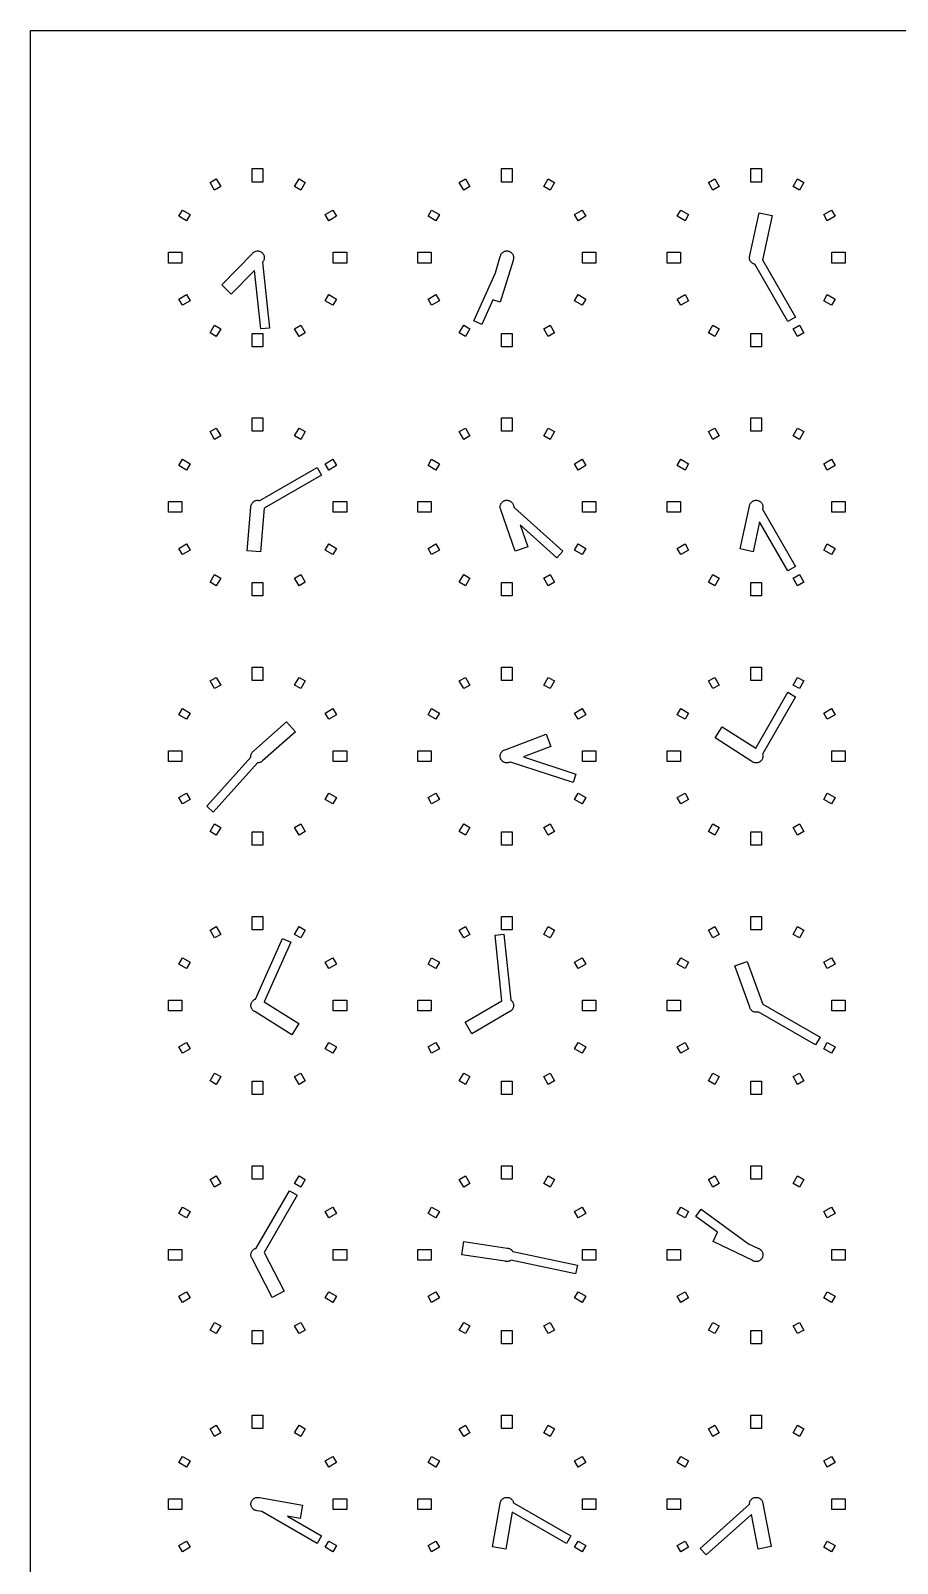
# Model space of a CAD drawing. Header units: millimetres. Extents: x -8 to 856, y -8 to 688.
# Drawn here: x -7.5 to 89.9, y 515.3 to 687.5 of the extents above; entities that cross this region are included whole.
import ezdxf

# ---------------------------------------------------------------- set-up
doc = ezdxf.new("R2010")
doc.units = ezdxf.units.MM

msp = doc.modelspace()

# ---------------------------------------------------------------- linework, layer by layer
for points in [[(-7.5, -7.5), (-7.5, 687.5), (855.5, 687.5), (855.5, -7.5)], [(18.6, 670.5), (17.4, 670.5), (17.4, 672), (18.6, 672), (18.6, 670.5)], [(46.6, 670.5), (45.4, 670.5), (45.4, 672), (46.6, 672), (46.6, 670.5)], [(74.6, 670.5), (73.4, 670.5), (73.4, 672), (74.6, 672), (74.6, 670.5)], [(13.85, 669.99), (13.15, 669.59), (12.65, 670.46), (13.35, 670.86), (13.85, 669.99)], [(22.85, 669.59), (22.15, 669.99), (22.65, 670.86), (23.35, 670.46), (22.85, 669.59)], [(41.85, 669.99), (41.15, 669.59), (40.65, 670.46), (41.35, 670.86), (41.85, 669.99)], [(50.85, 669.59), (50.15, 669.99), (50.65, 670.86), (51.35, 670.46), (50.85, 669.59)], [(69.85, 669.99), (69.15, 669.59), (68.65, 670.46), (69.35, 670.86), (69.85, 669.99)], [(78.85, 669.59), (78.15, 669.99), (78.65, 670.86), (79.35, 670.46), (78.85, 669.59)], [(10.41, 666.85), (10.01, 666.15), (9.14, 666.65), (9.54, 667.35), (10.41, 666.85)], [(25.99, 666.15), (25.59, 666.85), (26.46, 667.35), (26.86, 666.65), (25.99, 666.15)], [(38.41, 666.85), (38.01, 666.15), (37.14, 666.65), (37.54, 667.35), (38.41, 666.85)], [(53.99, 666.15), (53.59, 666.85), (54.46, 667.35), (54.86, 666.65), (53.99, 666.15)], [(66.41, 666.85), (66.01, 666.15), (65.14, 666.65), (65.54, 667.35), (66.41, 666.85)], [(74.72, 661.76), (78.43, 655.32), (77.57, 654.82), (73.85, 661.26), (73.78, 661.28), (73.71, 661.3), (73.64, 661.33), (73.58, 661.37), (73.52, 661.42), (73.47, 661.47), (73.42, 661.52), (73.37, 661.58), (73.33, 661.64), (73.3, 661.71), (73.28, 661.78), (73.26, 661.85), (73.25, 661.93), (73.25, 662), (73.25, 662.07), (73.26, 662.15), (73.28, 662.22), (73.29, 662.24), (74.35, 667.04), (75.81, 666.72), (74.75, 661.92), (74.74, 661.85), (74.72, 661.78), (74.72, 661.76)], [(81.99, 666.15), (81.59, 666.85), (82.46, 667.35), (82.86, 666.65), (81.99, 666.15)], [(9.5, 662.6), (9.5, 661.4), (8, 661.4), (8, 662.6), (9.5, 662.6)], [(17.41, 662.47), (17.42, 662.48), (17.47, 662.53), (17.52, 662.58), (17.58, 662.63), (17.64, 662.67), (17.71, 662.7), (17.78, 662.72), (17.85, 662.74), (17.93, 662.75), (18, 662.75), (18.07, 662.75), (18.15, 662.74), (18.22, 662.72), (18.29, 662.7), (18.36, 662.67), (18.42, 662.63), (18.48, 662.58), (18.53, 662.53), (18.58, 662.48), (18.63, 662.42), (18.67, 662.36), (18.7, 662.29), (18.72, 662.22), (18.74, 662.15), (18.75, 662.07), (18.75, 662), (18.75, 661.93), (18.74, 661.85), (18.72, 661.78), (18.7, 661.71), (18.67, 661.64), (18.63, 661.58), (18.58, 661.52), (18.56, 661.49), (19.33, 654.1), (18.34, 653.99), (17.65, 660.57), (15.03, 657.91), (13.96, 658.96), (17.41, 662.47)], [(26.5, 661.4), (26.5, 662.6), (28, 662.6), (28, 661.4), (26.5, 661.4)], [(37.5, 662.6), (37.5, 661.4), (36, 661.4), (36, 662.6), (37.5, 662.6)], [(44.7, 660.3), (45.26, 662.14), (45.26, 662.15), (45.28, 662.22), (45.3, 662.29), (45.33, 662.36), (45.37, 662.42), (45.42, 662.48), (45.47, 662.53), (45.52, 662.58), (45.58, 662.63), (45.64, 662.67), (45.71, 662.7), (45.78, 662.72), (45.85, 662.74), (45.93, 662.75), (46, 662.75), (46.07, 662.75), (46.15, 662.74), (46.22, 662.72), (46.29, 662.7), (46.36, 662.67), (46.42, 662.63), (46.48, 662.58), (46.53, 662.53), (46.58, 662.48), (46.63, 662.42), (46.67, 662.36), (46.7, 662.29), (46.72, 662.22), (46.74, 662.15), (46.75, 662.07), (46.76, 662), (46.75, 661.93), (46.74, 661.85), (46.72, 661.78), (46.7, 661.71), (46.69, 661.7), (45.26, 657), (44.43, 657.25), (43.2, 654.49), (42.29, 654.9), (44.7, 660.3)], [(54.5, 661.4), (54.5, 662.6), (56, 662.6), (56, 661.4), (54.5, 661.4)], [(65.5, 662.6), (65.5, 661.4), (64, 661.4), (64, 662.6), (65.5, 662.6)], [(82.5, 661.4), (82.5, 662.6), (84, 662.6), (84, 661.4), (82.5, 661.4)], [(10.01, 657.85), (10.41, 657.15), (9.54, 656.65), (9.14, 657.35), (10.01, 657.85)], [(25.59, 657.15), (25.99, 657.85), (26.86, 657.35), (26.46, 656.65), (25.59, 657.15)], [(38.01, 657.85), (38.41, 657.15), (37.54, 656.65), (37.14, 657.35), (38.01, 657.85)], [(53.59, 657.15), (53.99, 657.85), (54.86, 657.35), (54.46, 656.65), (53.59, 657.15)], [(66.01, 657.85), (66.41, 657.15), (65.54, 656.65), (65.14, 657.35), (66.01, 657.85)], [(81.59, 657.15), (81.99, 657.85), (82.86, 657.35), (82.46, 656.65), (81.59, 657.15)], [(12.65, 653.54), (13.15, 654.41), (13.85, 654.01), (13.35, 653.14), (12.65, 653.54)], [(22.15, 654.01), (22.85, 654.41), (23.35, 653.54), (22.65, 653.14), (22.15, 654.01)], [(40.65, 653.54), (41.15, 654.41), (41.85, 654.01), (41.35, 653.14), (40.65, 653.54)], [(50.15, 654.01), (50.85, 654.41), (51.35, 653.54), (50.65, 653.14), (50.15, 654.01)], [(69.15, 654.41), (69.85, 654.01), (69.35, 653.14), (68.65, 653.54), (69.15, 654.41)], [(78.15, 654.01), (78.85, 654.41), (79.35, 653.54), (78.65, 653.14), (78.15, 654.01)], [(17.4, 653.5), (18.6, 653.5), (18.6, 652), (17.4, 652), (17.4, 653.5)], [(45.4, 653.5), (46.6, 653.5), (46.6, 652), (45.4, 652), (45.4, 653.5)], [(73.4, 652), (73.4, 653.5), (74.6, 653.5), (74.6, 652), (73.4, 652)], [(18.6, 642.5), (17.4, 642.5), (17.4, 644), (18.6, 644), (18.6, 642.5)], [(46.6, 642.5), (45.4, 642.5), (45.4, 644), (46.6, 644), (46.6, 642.5)], [(74.6, 642.5), (73.4, 642.5), (73.4, 644), (74.6, 644), (74.6, 642.5)], [(13.85, 641.99), (13.15, 641.59), (12.65, 642.46), (13.35, 642.86), (13.85, 641.99)], [(22.85, 641.59), (22.15, 641.99), (22.65, 642.86), (23.35, 642.46), (22.85, 641.59)], [(41.85, 641.99), (41.15, 641.59), (40.65, 642.46), (41.35, 642.86), (41.85, 641.99)], [(50.85, 641.59), (50.15, 641.99), (50.65, 642.86), (51.35, 642.46), (50.85, 641.59)], [(69.85, 641.99), (69.15, 641.59), (68.65, 642.46), (69.35, 642.86), (69.85, 641.99)], [(78.85, 641.59), (78.15, 641.99), (78.65, 642.86), (79.35, 642.46), (78.85, 641.59)], [(10.41, 638.85), (10.01, 638.15), (9.14, 638.65), (9.54, 639.35), (10.41, 638.85)], [(25.99, 638.15), (25.59, 638.85), (26.46, 639.35), (26.86, 638.65), (25.99, 638.15)], [(38.41, 638.85), (38.01, 638.15), (37.14, 638.65), (37.54, 639.35), (38.41, 638.85)], [(53.99, 638.15), (53.59, 638.85), (54.46, 639.35), (54.86, 638.65), (53.99, 638.15)], [(66.41, 638.85), (66.01, 638.15), (65.14, 638.65), (65.54, 639.35), (66.41, 638.85)], [(81.99, 638.15), (81.59, 638.85), (82.46, 639.35), (82.86, 638.65), (81.99, 638.15)], [(17.25, 633.98), (17.25, 634), (17.25, 634.07), (17.26, 634.15), (17.28, 634.22), (17.3, 634.29), (17.33, 634.36), (17.37, 634.42), (17.42, 634.48), (17.47, 634.53), (17.52, 634.58), (17.58, 634.63), (17.64, 634.67), (17.71, 634.7), (17.78, 634.72), (17.85, 634.74), (17.93, 634.75), (18, 634.75), (18.07, 634.75), (18.15, 634.74), (18.22, 634.72), (18.24, 634.72), (24.68, 638.43), (25.18, 637.57), (18.74, 633.85), (18.74, 633.85), (18.31, 628.95), (16.82, 629.08), (17.25, 633.98)], [(9.5, 634.6), (9.5, 633.4), (8, 633.4), (8, 634.6), (9.5, 634.6)], [(26.5, 633.4), (26.5, 634.6), (28, 634.6), (28, 633.4), (26.5, 633.4)], [(37.5, 634.6), (37.5, 633.4), (36, 633.4), (36, 634.6), (37.5, 634.6)], [(45.3, 633.71), (45.28, 633.78), (45.26, 633.85), (45.25, 633.93), (45.24, 634), (45.25, 634.07), (45.26, 634.15), (45.28, 634.22), (45.3, 634.29), (45.33, 634.36), (45.37, 634.42), (45.42, 634.48), (45.47, 634.53), (45.52, 634.58), (45.58, 634.63), (45.64, 634.67), (45.71, 634.7), (45.78, 634.72), (45.85, 634.74), (45.93, 634.75), (46, 634.75), (46.07, 634.75), (46.15, 634.74), (46.22, 634.72), (46.29, 634.7), (46.36, 634.67), (46.42, 634.63), (46.48, 634.58), (46.53, 634.53), (46.58, 634.48), (46.63, 634.42), (46.67, 634.36), (46.7, 634.29), (46.72, 634.22), (46.74, 634.17), (46.81, 633.94), (52.28, 629.02), (51.61, 628.28), (47.49, 631.99), (48.34, 629.52), (46.92, 629.03), (45.32, 633.68), (45.3, 633.71)], [(54.5, 633.4), (54.5, 634.6), (56, 634.6), (56, 633.4), (54.5, 633.4)], [(65.5, 634.6), (65.5, 633.4), (64, 633.4), (64, 634.6), (65.5, 634.6)], [(73.25, 634.08), (73.26, 634.15), (73.28, 634.22), (73.3, 634.29), (73.33, 634.36), (73.37, 634.42), (73.42, 634.48), (73.47, 634.53), (73.52, 634.58), (73.58, 634.63), (73.64, 634.67), (73.71, 634.7), (73.78, 634.72), (73.85, 634.74), (73.93, 634.75), (74, 634.75), (74.07, 634.75), (74.15, 634.74), (74.22, 634.72), (74.29, 634.7), (74.36, 634.67), (74.42, 634.63), (74.48, 634.58), (74.53, 634.53), (74.58, 634.48), (74.63, 634.42), (74.67, 634.36), (74.7, 634.29), (74.72, 634.22), (74.74, 634.15), (74.75, 634.07), (74.75, 634), (74.75, 633.93), (74.74, 633.85), (74.72, 633.78), (74.72, 633.76), (78.43, 627.32), (77.57, 626.82), (74.39, 632.32), (73.65, 628.96), (72.19, 629.28), (73.25, 634.08)], [(82.5, 633.4), (82.5, 634.6), (84, 634.6), (84, 633.4), (82.5, 633.4)], [(10.01, 629.85), (10.41, 629.15), (9.54, 628.65), (9.14, 629.35), (10.01, 629.85)], [(25.59, 629.15), (25.99, 629.85), (26.86, 629.35), (26.46, 628.65), (25.59, 629.15)], [(38.01, 629.85), (38.41, 629.15), (37.54, 628.65), (37.14, 629.35), (38.01, 629.85)], [(53.59, 629.15), (53.99, 629.85), (54.86, 629.35), (54.46, 628.65), (53.59, 629.15)], [(66.01, 629.85), (66.41, 629.15), (65.54, 628.65), (65.14, 629.35), (66.01, 629.85)], [(81.59, 629.15), (81.99, 629.85), (82.86, 629.35), (82.46, 628.65), (81.59, 629.15)], [(12.65, 625.54), (13.15, 626.41), (13.85, 626.01), (13.35, 625.14), (12.65, 625.54)], [(17.4, 625.5), (18.6, 625.5), (18.6, 624), (17.4, 624), (17.4, 625.5)], [(22.15, 626.01), (22.85, 626.41), (23.35, 625.54), (22.65, 625.14), (22.15, 626.01)], [(41.15, 626.41), (41.85, 626.01), (41.35, 625.14), (40.65, 625.54), (41.15, 626.41)], [(45.4, 624), (45.4, 625.5), (46.6, 625.5), (46.6, 624), (45.4, 624)], [(50.15, 626.01), (50.85, 626.41), (51.35, 625.54), (50.65, 625.14), (50.15, 626.01)], [(68.65, 625.54), (69.15, 626.41), (69.85, 626.01), (69.35, 625.14), (68.65, 625.54)], [(73.4, 625.5), (74.6, 625.5), (74.6, 624), (73.4, 624), (73.4, 625.5)], [(78.15, 626.01), (78.85, 626.41), (79.35, 625.54), (78.65, 625.14), (78.15, 626.01)], [(13.85, 613.99), (13.15, 613.59), (12.65, 614.46), (13.35, 614.86), (13.85, 613.99)], [(18.6, 614.5), (17.4, 614.5), (17.4, 616), (18.6, 616), (18.6, 614.5)], [(22.85, 613.59), (22.15, 613.99), (22.65, 614.86), (23.35, 614.46), (22.85, 613.59)], [(41.85, 613.99), (41.15, 613.59), (40.65, 614.46), (41.35, 614.86), (41.85, 613.99)], [(46.6, 614.5), (45.4, 614.5), (45.4, 616), (46.6, 616), (46.6, 614.5)], [(50.85, 613.59), (50.15, 613.99), (50.65, 614.86), (51.35, 614.46), (50.85, 613.59)], [(69.85, 613.99), (69.15, 613.59), (68.65, 614.46), (69.35, 614.86), (69.85, 613.99)], [(74.6, 614.5), (73.4, 614.5), (73.4, 616), (74.6, 616), (74.6, 614.5)], [(78.85, 613.59), (78.15, 613.99), (78.65, 614.86), (79.35, 614.46), (78.85, 613.59)], [(74.7, 605.71), (74.67, 605.64), (74.63, 605.58), (74.58, 605.52), (74.53, 605.47), (74.48, 605.42), (74.42, 605.37), (74.36, 605.33), (74.29, 605.3), (74.22, 605.28), (74.15, 605.26), (74.07, 605.25), (74, 605.25), (73.93, 605.25), (73.85, 605.26), (73.78, 605.28), (73.71, 605.3), (73.64, 605.33), (73.58, 605.37), (73.53, 605.41), (69.38, 608.05), (70.19, 609.32), (73.95, 606.92), (77.57, 613.18), (78.43, 612.68), (74.72, 606.24), (74.72, 606.22), (74.74, 606.15), (74.75, 606.07), (74.75, 606), (74.75, 605.93), (74.74, 605.85), (74.72, 605.78), (74.7, 605.71)], [(10.41, 610.85), (10.01, 610.15), (9.14, 610.65), (9.54, 611.35), (10.41, 610.85)], [(25.99, 610.15), (25.59, 610.85), (26.46, 611.35), (26.86, 610.65), (25.99, 610.15)], [(38.41, 610.85), (38.01, 610.15), (37.14, 610.65), (37.54, 611.35), (38.41, 610.85)], [(53.99, 610.15), (53.59, 610.85), (54.46, 611.35), (54.86, 610.65), (53.99, 610.15)], [(66.41, 610.85), (66.01, 610.15), (65.14, 610.65), (65.54, 611.35), (66.41, 610.85)], [(81.99, 610.15), (81.59, 610.85), (82.46, 611.35), (82.86, 610.65), (81.99, 610.15)], [(17.25, 605.91), (17.25, 605.93), (17.25, 606), (17.25, 606.07), (17.26, 606.15), (17.28, 606.22), (17.3, 606.29), (17.33, 606.36), (17.37, 606.42), (17.42, 606.48), (17.47, 606.53), (17.52, 606.58), (17.56, 606.61), (21.25, 609.87), (22.24, 608.75), (18.56, 605.49), (18.53, 605.47), (18.48, 605.42), (18.42, 605.37), (18.36, 605.33), (18.29, 605.3), (18.22, 605.28), (18.15, 605.26), (18.07, 605.25), (18, 605.25), (17.99, 605.25), (13.02, 599.72), (12.28, 600.39), (17.25, 605.91)], [(46.29, 605.3), (46.22, 605.28), (46.15, 605.26), (46.07, 605.25), (46, 605.25), (45.93, 605.25), (45.85, 605.26), (45.78, 605.28), (45.71, 605.3), (45.64, 605.33), (45.58, 605.37), (45.52, 605.42), (45.47, 605.47), (45.42, 605.52), (45.37, 605.58), (45.33, 605.64), (45.3, 605.71), (45.28, 605.78), (45.26, 605.85), (45.25, 605.93), (45.24, 606), (45.25, 606.07), (45.26, 606.15), (45.28, 606.22), (45.3, 606.29), (45.33, 606.36), (45.37, 606.42), (45.42, 606.48), (45.47, 606.53), (45.52, 606.58), (45.58, 606.63), (45.64, 606.67), (45.71, 606.7), (45.78, 606.72), (45.81, 606.73), (50.4, 608.49), (50.94, 607.09), (47.88, 605.92), (53.76, 604), (53.45, 603.05), (46.39, 605.35), (46.35, 605.33), (46.29, 605.3)], [(9.5, 606.6), (9.5, 605.4), (8, 605.4), (8, 606.6), (9.5, 606.6)], [(26.5, 605.4), (26.5, 606.6), (28, 606.6), (28, 605.4), (26.5, 605.4)], [(37.5, 606.6), (37.5, 605.4), (36, 605.4), (36, 606.6), (37.5, 606.6)], [(54.5, 605.4), (54.5, 606.6), (56, 606.6), (56, 605.4), (54.5, 605.4)], [(65.5, 606.6), (65.5, 605.4), (64, 605.4), (64, 606.6), (65.5, 606.6)], [(82.5, 605.4), (82.5, 606.6), (84, 606.6), (84, 605.4), (82.5, 605.4)], [(10.01, 601.85), (10.41, 601.15), (9.54, 600.65), (9.14, 601.35), (10.01, 601.85)], [(25.59, 601.15), (25.99, 601.85), (26.86, 601.35), (26.46, 600.65), (25.59, 601.15)], [(38.01, 601.85), (38.41, 601.15), (37.54, 600.65), (37.14, 601.35), (38.01, 601.85)], [(53.59, 601.15), (53.99, 601.85), (54.86, 601.35), (54.46, 600.65), (53.59, 601.15)], [(66.01, 601.85), (66.41, 601.15), (65.54, 600.65), (65.14, 601.35), (66.01, 601.85)], [(81.59, 601.15), (81.99, 601.85), (82.86, 601.35), (82.46, 600.65), (81.59, 601.15)], [(12.65, 597.54), (13.15, 598.41), (13.85, 598.01), (13.35, 597.14), (12.65, 597.54)], [(17.4, 597.5), (18.6, 597.5), (18.6, 596), (17.4, 596), (17.4, 597.5)], [(22.15, 598.01), (22.85, 598.41), (23.35, 597.54), (22.65, 597.14), (22.15, 598.01)], [(41.15, 598.41), (41.85, 598.01), (41.35, 597.14), (40.65, 597.54), (41.15, 598.41)], [(45.4, 596), (45.4, 597.5), (46.6, 597.5), (46.6, 596), (45.4, 596)], [(50.15, 598.01), (50.85, 598.41), (51.35, 597.54), (50.65, 597.14), (50.15, 598.01)], [(68.65, 597.54), (69.15, 598.41), (69.85, 598.01), (69.35, 597.14), (68.65, 597.54)], [(73.4, 597.5), (74.6, 597.5), (74.6, 596), (73.4, 596), (73.4, 597.5)], [(78.15, 598.01), (78.85, 598.41), (79.35, 597.54), (78.65, 597.14), (78.15, 598.01)], [(18.6, 586.5), (17.4, 586.5), (17.4, 588), (18.6, 588), (18.6, 586.5)], [(46.6, 586.5), (45.4, 586.5), (45.4, 588), (46.6, 588), (46.6, 586.5)], [(74.6, 586.5), (73.4, 586.5), (73.4, 588), (74.6, 588), (74.6, 586.5)], [(13.85, 585.99), (13.15, 585.59), (12.65, 586.46), (13.35, 586.86), (13.85, 585.99)], [(17.64, 577.33), (17.58, 577.37), (17.52, 577.42), (17.47, 577.47), (17.42, 577.52), (17.37, 577.58), (17.33, 577.64), (17.3, 577.71), (17.28, 577.78), (17.26, 577.85), (17.25, 577.93), (17.25, 578), (17.25, 578.07), (17.26, 578.15), (17.28, 578.22), (17.3, 578.29), (17.33, 578.36), (17.37, 578.42), (17.42, 578.48), (17.47, 578.53), (17.52, 578.58), (17.58, 578.63), (17.64, 578.67), (17.71, 578.7), (17.77, 578.72), (20.8, 585.51), (21.71, 585.1), (18.74, 578.42), (22.64, 575.99), (21.84, 574.71), (17.67, 577.32), (17.64, 577.33)], [(22.85, 585.59), (22.15, 585.99), (22.65, 586.86), (23.35, 586.46), (22.85, 585.59)], [(41.85, 585.99), (41.15, 585.59), (40.65, 586.46), (41.35, 586.86), (41.85, 585.99)], [(45.44, 578.54), (44.67, 585.9), (45.66, 586.01), (46.44, 578.61), (46.48, 578.58), (46.53, 578.53), (46.58, 578.48), (46.63, 578.42), (46.67, 578.36), (46.7, 578.29), (46.72, 578.22), (46.74, 578.15), (46.75, 578.07), (46.76, 578), (46.75, 577.93), (46.74, 577.85), (46.72, 577.78), (46.7, 577.71), (46.67, 577.64), (46.63, 577.58), (46.58, 577.52), (46.53, 577.47), (46.48, 577.42), (46.42, 577.37), (46.36, 577.33), (46.31, 577.31), (42.07, 574.82), (41.31, 576.11), (45.44, 578.54)], [(50.85, 585.59), (50.15, 585.99), (50.65, 586.86), (51.35, 586.46), (50.85, 585.59)], [(69.85, 585.99), (69.15, 585.59), (68.65, 586.46), (69.35, 586.86), (69.85, 585.99)], [(78.85, 585.59), (78.15, 585.99), (78.65, 586.86), (79.35, 586.46), (78.85, 585.59)], [(10.41, 582.85), (10.01, 582.15), (9.14, 582.65), (9.54, 583.35), (10.41, 582.85)], [(25.99, 582.15), (25.59, 582.85), (26.46, 583.35), (26.86, 582.65), (25.99, 582.15)], [(38.41, 582.85), (38.01, 582.15), (37.14, 582.65), (37.54, 583.35), (38.41, 582.85)], [(53.99, 582.15), (53.59, 582.85), (54.46, 583.35), (54.86, 582.65), (53.99, 582.15)], [(66.41, 582.85), (66.01, 582.15), (65.14, 582.65), (65.54, 583.35), (66.41, 582.85)], [(74.22, 577.28), (74.15, 577.26), (74.07, 577.25), (74, 577.25), (73.93, 577.25), (73.85, 577.26), (73.78, 577.28), (73.71, 577.3), (73.64, 577.33), (73.58, 577.37), (73.52, 577.42), (73.47, 577.47), (73.42, 577.52), (73.37, 577.58), (73.33, 577.64), (73.3, 577.71), (73.28, 577.78), (73.27, 577.82), (71.59, 582.44), (72.99, 582.95), (74.68, 578.33), (74.7, 578.29), (74.72, 578.22), (74.74, 578.15), (81.18, 574.43), (80.68, 573.57), (74.24, 577.28), (74.22, 577.28)], [(81.99, 582.15), (81.59, 582.85), (82.46, 583.35), (82.86, 582.65), (81.99, 582.15)], [(9.5, 578.6), (9.5, 577.4), (8, 577.4), (8, 578.6), (9.5, 578.6)], [(26.5, 577.4), (26.5, 578.6), (28, 578.6), (28, 577.4), (26.5, 577.4)], [(37.5, 578.6), (37.5, 577.4), (36, 577.4), (36, 578.6), (37.5, 578.6)], [(54.5, 577.4), (54.5, 578.6), (56, 578.6), (56, 577.4), (54.5, 577.4)], [(65.5, 578.6), (65.5, 577.4), (64, 577.4), (64, 578.6), (65.5, 578.6)], [(82.5, 577.4), (82.5, 578.6), (84, 578.6), (84, 577.4), (82.5, 577.4)], [(10.01, 573.85), (10.41, 573.15), (9.54, 572.65), (9.14, 573.35), (10.01, 573.85)], [(25.59, 573.15), (25.99, 573.85), (26.86, 573.35), (26.46, 572.65), (25.59, 573.15)], [(38.01, 573.85), (38.41, 573.15), (37.54, 572.65), (37.14, 573.35), (38.01, 573.85)], [(53.59, 573.15), (53.99, 573.85), (54.86, 573.35), (54.46, 572.65), (53.59, 573.15)], [(66.01, 573.85), (66.41, 573.15), (65.54, 572.65), (65.14, 573.35), (66.01, 573.85)], [(81.59, 573.15), (81.99, 573.85), (82.86, 573.35), (82.46, 572.65), (81.59, 573.15)], [(13.15, 570.41), (13.85, 570.01), (13.35, 569.14), (12.65, 569.54), (13.15, 570.41)], [(22.15, 570.01), (22.85, 570.41), (23.35, 569.54), (22.65, 569.14), (22.15, 570.01)], [(40.65, 569.54), (41.15, 570.41), (41.85, 570.01), (41.35, 569.14), (40.65, 569.54)], [(50.15, 570.01), (50.85, 570.41), (51.35, 569.54), (50.65, 569.14), (50.15, 570.01)], [(68.65, 569.54), (69.15, 570.41), (69.85, 570.01), (69.35, 569.14), (68.65, 569.54)], [(78.15, 570.01), (78.85, 570.41), (79.35, 569.54), (78.65, 569.14), (78.15, 570.01)], [(17.4, 568), (17.4, 569.5), (18.6, 569.5), (18.6, 568), (17.4, 568)], [(45.4, 569.5), (46.6, 569.5), (46.6, 568), (45.4, 568), (45.4, 569.5)], [(73.4, 569.5), (74.6, 569.5), (74.6, 568), (73.4, 568), (73.4, 569.5)], [(18.6, 558.5), (17.4, 558.5), (17.4, 560), (18.6, 560), (18.6, 558.5)], [(46.6, 558.5), (45.4, 558.5), (45.4, 560), (46.6, 560), (46.6, 558.5)], [(74.6, 558.5), (73.4, 558.5), (73.4, 560), (74.6, 560), (74.6, 558.5)], [(13.85, 557.99), (13.15, 557.59), (12.65, 558.46), (13.35, 558.86), (13.85, 557.99)], [(22.85, 557.59), (22.15, 557.99), (22.65, 558.86), (23.35, 558.46), (22.85, 557.59)], [(41.85, 557.99), (41.15, 557.59), (40.65, 558.46), (41.35, 558.86), (41.85, 557.99)], [(50.85, 557.59), (50.15, 557.99), (50.65, 558.86), (51.35, 558.46), (50.85, 557.59)], [(69.85, 557.99), (69.15, 557.59), (68.65, 558.46), (69.35, 558.86), (69.85, 557.99)], [(78.85, 557.59), (78.15, 557.99), (78.65, 558.86), (79.35, 558.46), (78.85, 557.59)], [(17.37, 549.58), (17.33, 549.64), (17.3, 549.71), (17.28, 549.78), (17.26, 549.85), (17.25, 549.93), (17.25, 550), (17.25, 550.07), (17.26, 550.15), (17.28, 550.22), (17.3, 550.29), (17.33, 550.36), (17.37, 550.42), (17.42, 550.48), (17.47, 550.53), (17.52, 550.58), (17.58, 550.63), (17.64, 550.67), (17.71, 550.7), (17.78, 550.72), (17.85, 550.74), (21.57, 557.18), (22.43, 556.68), (18.72, 550.24), (20.97, 545.91), (19.64, 545.22), (17.37, 549.58), (17.37, 549.58)], [(10.41, 554.85), (10.01, 554.15), (9.14, 554.65), (9.54, 555.35), (10.41, 554.85)], [(25.99, 554.15), (25.59, 554.85), (26.46, 555.35), (26.86, 554.65), (25.99, 554.15)], [(38.41, 554.85), (38.01, 554.15), (37.14, 554.65), (37.54, 555.35), (38.41, 554.85)], [(53.99, 554.15), (53.59, 554.85), (54.46, 555.35), (54.86, 554.65), (53.99, 554.15)], [(66.41, 554.85), (66.01, 554.15), (65.14, 554.65), (65.54, 555.35), (66.41, 554.85)], [(74.7, 549.71), (74.67, 549.64), (74.63, 549.58), (74.58, 549.52), (74.53, 549.47), (74.48, 549.42), (74.42, 549.37), (74.36, 549.33), (74.29, 549.3), (74.22, 549.28), (74.15, 549.26), (74.07, 549.25), (74, 549.25), (73.93, 549.25), (73.85, 549.26), (73.78, 549.28), (73.71, 549.3), (73.64, 549.33), (73.61, 549.36), (69.16, 551.48), (69.67, 552.53), (67.23, 554.3), (67.82, 555.11), (73.15, 551.24), (74.25, 550.71), (74.29, 550.7), (74.36, 550.67), (74.42, 550.63), (74.48, 550.58), (74.53, 550.53), (74.58, 550.48), (74.63, 550.42), (74.67, 550.36), (74.7, 550.29), (74.72, 550.22), (74.74, 550.15), (74.75, 550.07), (74.75, 550), (74.75, 549.93), (74.74, 549.85), (74.72, 549.78), (74.7, 549.71)], [(81.99, 554.15), (81.59, 554.85), (82.46, 555.35), (82.86, 554.65), (81.99, 554.15)], [(46.42, 549.37), (46.36, 549.33), (46.29, 549.3), (46.22, 549.28), (46.15, 549.26), (46.07, 549.25), (46, 549.25), (45.93, 549.25), (45.85, 549.26), (45.81, 549.27), (40.94, 550), (41.17, 551.48), (46.03, 550.75), (46.07, 550.75), (46.15, 550.74), (46.22, 550.72), (46.29, 550.7), (46.36, 550.67), (46.42, 550.63), (46.48, 550.58), (46.53, 550.53), (46.58, 550.48), (46.63, 550.42), (46.66, 550.37), (53.93, 548.83), (53.72, 547.85), (46.45, 549.39), (46.42, 549.37)], [(9.5, 550.6), (9.5, 549.4), (8, 549.4), (8, 550.6), (9.5, 550.6)], [(26.5, 549.4), (26.5, 550.6), (28, 550.6), (28, 549.4), (26.5, 549.4)], [(37.5, 550.6), (37.5, 549.4), (36, 549.4), (36, 550.6), (37.5, 550.6)], [(54.5, 549.4), (54.5, 550.6), (56, 550.6), (56, 549.4), (54.5, 549.4)], [(65.5, 550.6), (65.5, 549.4), (64, 549.4), (64, 550.6), (65.5, 550.6)], [(82.5, 549.4), (82.5, 550.6), (84, 550.6), (84, 549.4), (82.5, 549.4)], [(10.01, 545.85), (10.41, 545.15), (9.54, 544.65), (9.14, 545.35), (10.01, 545.85)], [(25.59, 545.15), (25.99, 545.85), (26.86, 545.35), (26.46, 544.65), (25.59, 545.15)], [(38.01, 545.85), (38.41, 545.15), (37.54, 544.65), (37.14, 545.35), (38.01, 545.85)], [(53.59, 545.15), (53.99, 545.85), (54.86, 545.35), (54.46, 544.65), (53.59, 545.15)], [(66.01, 545.85), (66.41, 545.15), (65.54, 544.65), (65.14, 545.35), (66.01, 545.85)], [(81.59, 545.15), (81.99, 545.85), (82.86, 545.35), (82.46, 544.65), (81.59, 545.15)], [(13.15, 542.41), (13.85, 542.01), (13.35, 541.14), (12.65, 541.54), (13.15, 542.41)], [(22.15, 542.01), (22.85, 542.41), (23.35, 541.54), (22.65, 541.14), (22.15, 542.01)], [(40.65, 541.54), (41.15, 542.41), (41.85, 542.01), (41.35, 541.14), (40.65, 541.54)], [(50.15, 542.01), (50.85, 542.41), (51.35, 541.54), (50.65, 541.14), (50.15, 542.01)], [(68.65, 541.54), (69.15, 542.41), (69.85, 542.01), (69.35, 541.14), (68.65, 541.54)], [(78.15, 542.01), (78.85, 542.41), (79.35, 541.54), (78.65, 541.14), (78.15, 542.01)], [(17.4, 540), (17.4, 541.5), (18.6, 541.5), (18.6, 540), (17.4, 540)], [(45.4, 541.5), (46.6, 541.5), (46.6, 540), (45.4, 540), (45.4, 541.5)], [(73.4, 541.5), (74.6, 541.5), (74.6, 540), (73.4, 540), (73.4, 541.5)], [(18.6, 530.5), (17.4, 530.5), (17.4, 532), (18.6, 532), (18.6, 530.5)], [(46.6, 530.5), (45.4, 530.5), (45.4, 532), (46.6, 532), (46.6, 530.5)], [(74.6, 530.5), (73.4, 530.5), (73.4, 532), (74.6, 532), (74.6, 530.5)], [(13.85, 529.99), (13.15, 529.59), (12.65, 530.46), (13.35, 530.86), (13.85, 529.99)], [(22.85, 529.59), (22.15, 529.99), (22.65, 530.86), (23.35, 530.46), (22.85, 529.59)], [(41.85, 529.99), (41.15, 529.59), (40.65, 530.46), (41.35, 530.86), (41.85, 529.99)], [(50.85, 529.59), (50.15, 529.99), (50.65, 530.86), (51.35, 530.46), (50.85, 529.59)], [(69.85, 529.99), (69.15, 529.59), (68.65, 530.46), (69.35, 530.86), (69.85, 529.99)], [(78.85, 529.59), (78.15, 529.99), (78.65, 530.86), (79.35, 530.46), (78.85, 529.59)], [(10.41, 526.85), (10.01, 526.15), (9.14, 526.65), (9.54, 527.35), (10.41, 526.85)], [(25.99, 526.15), (25.59, 526.85), (26.46, 527.35), (26.86, 526.65), (25.99, 526.15)], [(38.41, 526.85), (38.01, 526.15), (37.14, 526.65), (37.54, 527.35), (38.41, 526.85)], [(53.99, 526.15), (53.59, 526.85), (54.46, 527.35), (54.86, 526.65), (53.99, 526.15)], [(66.41, 526.85), (66.01, 526.15), (65.14, 526.65), (65.54, 527.35), (66.41, 526.85)], [(81.99, 526.15), (81.59, 526.85), (82.46, 527.35), (82.86, 526.65), (81.99, 526.15)], [(9.5, 522.6), (9.5, 521.4), (8, 521.4), (8, 522.6), (9.5, 522.6)], [(17.93, 521.25), (17.85, 521.26), (17.78, 521.28), (17.71, 521.3), (17.64, 521.33), (17.58, 521.37), (17.52, 521.42), (17.47, 521.47), (17.42, 521.52), (17.37, 521.58), (17.33, 521.64), (17.3, 521.71), (17.28, 521.78), (17.26, 521.85), (17.25, 521.93), (17.25, 522), (17.25, 522.07), (17.26, 522.15), (17.28, 522.22), (17.3, 522.29), (17.33, 522.36), (17.37, 522.42), (17.42, 522.48), (17.47, 522.53), (17.52, 522.58), (17.58, 522.63), (17.64, 522.67), (17.71, 522.7), (17.78, 522.72), (17.85, 522.74), (17.93, 522.75), (18, 522.75), (18.07, 522.75), (18.15, 522.74), (18.21, 522.72), (23.05, 521.87), (22.79, 520.39), (21.34, 520.65), (25.18, 518.43), (24.68, 517.57), (18.46, 521.16), (17.95, 521.25), (17.93, 521.25)], [(26.5, 521.4), (26.5, 522.6), (28, 522.6), (28, 521.4), (26.5, 521.4)], [(37.5, 522.6), (37.5, 521.4), (36, 521.4), (36, 522.6), (37.5, 522.6)], [(45.25, 522.05), (45.25, 522.07), (45.26, 522.15), (45.28, 522.22), (45.3, 522.29), (45.33, 522.36), (45.37, 522.42), (45.42, 522.48), (45.47, 522.53), (45.52, 522.58), (45.58, 522.63), (45.64, 522.67), (45.71, 522.7), (45.78, 522.72), (45.85, 522.74), (45.93, 522.75), (46, 522.75), (46.07, 522.75), (46.15, 522.74), (46.22, 522.72), (46.29, 522.7), (46.36, 522.67), (46.42, 522.63), (46.48, 522.58), (46.53, 522.53), (46.58, 522.48), (46.63, 522.42), (46.67, 522.36), (46.7, 522.29), (46.72, 522.22), (46.74, 522.15), (53.18, 518.43), (52.68, 517.57), (46.6, 521.08), (45.87, 516.95), (44.39, 517.21), (45.25, 522.05)], [(54.5, 521.4), (54.5, 522.6), (56, 522.6), (56, 521.4), (54.5, 521.4)], [(65.5, 522.6), (65.5, 521.4), (64, 521.4), (64, 522.6), (65.5, 522.6)], [(73.25, 521.99), (73.25, 522), (73.25, 522.07), (73.26, 522.15), (73.28, 522.22), (73.3, 522.29), (73.33, 522.36), (73.37, 522.42), (73.42, 522.48), (73.47, 522.53), (73.52, 522.58), (73.58, 522.63), (73.64, 522.67), (73.71, 522.7), (73.78, 522.72), (73.85, 522.74), (73.93, 522.75), (74, 522.75), (74.07, 522.75), (74.15, 522.74), (74.22, 522.72), (74.29, 522.7), (74.36, 522.67), (74.42, 522.63), (74.48, 522.58), (74.53, 522.53), (74.58, 522.48), (74.63, 522.42), (74.67, 522.36), (74.7, 522.29), (74.72, 522.22), (74.74, 522.15), (74.75, 522.07), (74.75, 522.06), (75.69, 517.23), (74.22, 516.95), (73.46, 520.84), (68.39, 516.28), (67.72, 517.02), (73.25, 521.99)], [(82.5, 521.4), (82.5, 522.6), (84, 522.6), (84, 521.4), (82.5, 521.4)], [(10.01, 517.85), (10.41, 517.15), (9.54, 516.65), (9.14, 517.35), (10.01, 517.85)], [(25.59, 517.15), (25.99, 517.85), (26.86, 517.35), (26.46, 516.65), (25.59, 517.15)], [(38.01, 517.85), (38.41, 517.15), (37.54, 516.65), (37.14, 517.35), (38.01, 517.85)], [(53.59, 517.15), (53.99, 517.85), (54.86, 517.35), (54.46, 516.65), (53.59, 517.15)], [(66.01, 517.85), (66.41, 517.15), (65.54, 516.65), (65.14, 517.35), (66.01, 517.85)], [(81.59, 517.15), (81.99, 517.85), (82.86, 517.35), (82.46, 516.65), (81.59, 517.15)]]:
    msp.add_lwpolyline(points, close=True)

doc.saveas('drawing.dxf')
